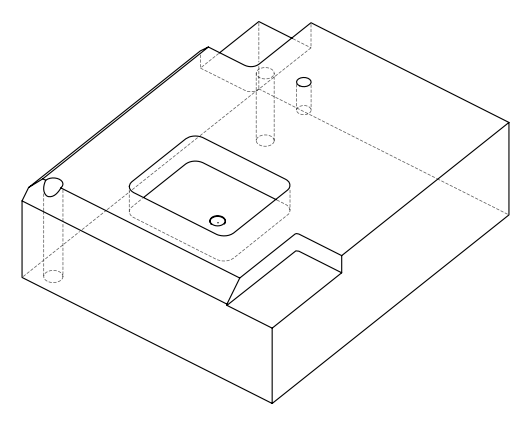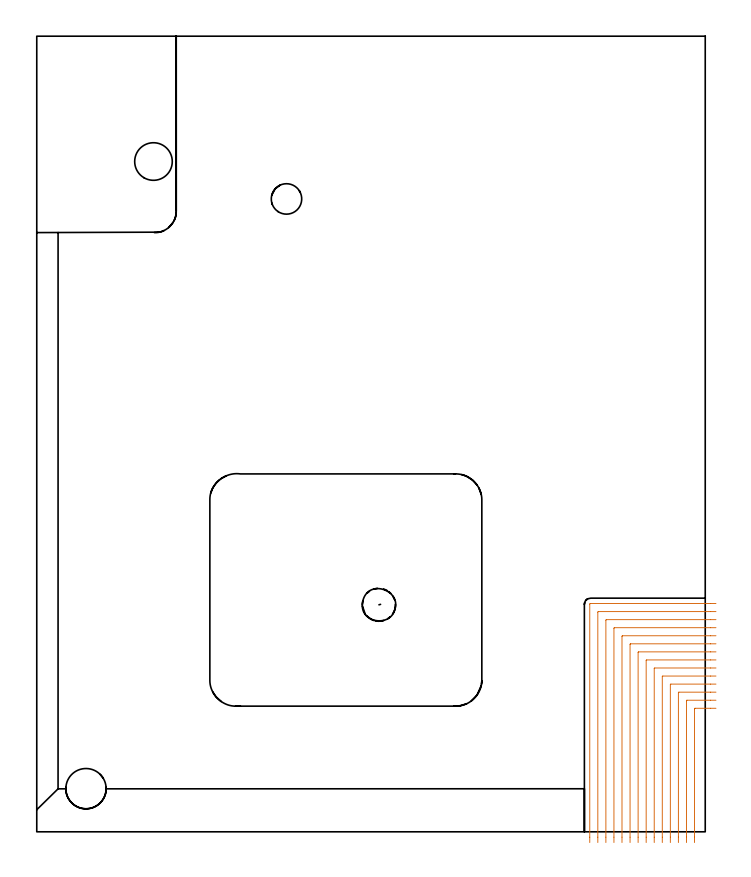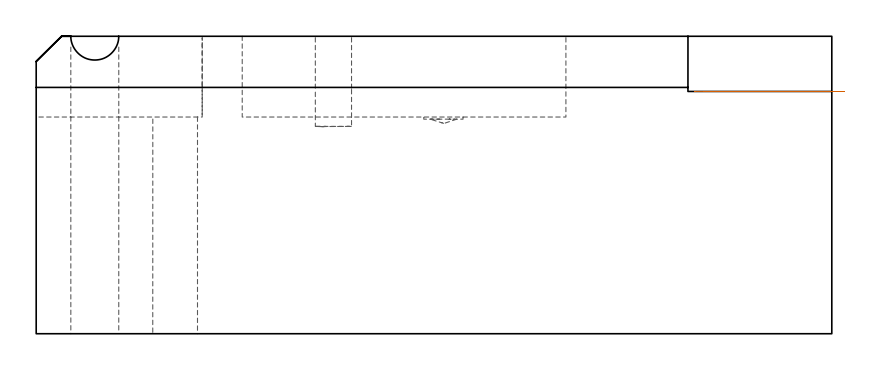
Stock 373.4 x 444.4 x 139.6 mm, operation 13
(PLAN: 15 operations, 11 tool changes, 154.8 min)
(1 INDEXABLE_INSERT_DRILL_THROUGH_HOLE_FROM_SOLID | STEP1HOLE | NXT0302_013 | 0.43 min | 48278 mm3)
(2 INDEXABLE_INSERT_DRILL_BLIND_HOLE_FROM_SOLID | STEP1POCKET | NXT0302_005 | 0.18 min | 9602 mm3)
(3 SPOT_DRILL | STEP1HOLE_1 | NXT0321_9005460120000 | 0.05 min | 183 mm3)
(4 SPOT_DRILL_1 | STEP1POCKET_1 | NXT0321_9005460120000 | 0.06 min | 4452 mm3)
(5 DRILL_BLIND_HOLE_INTO_CENTER | STEP1HOLE_1 | NXT0301_030 | 0.04 min | 151 mm3)
(6 GUN_DRILL_THROUGH_HOLE | STEP1HOLE_1 | UGT0307_001 | 0.62 min | 2530 mm3)
(7 SPADE_DRILL_TO_ENLARGE_THROUGH_HOLE | STEP1HOLE_1 | UGT0306_005 | 0.59 min | 20119 mm3)
(8 DRILL_TO_ENLARGE_THROUGH_HOLE | STEP1HOLE_1 | UGT0301_054 | 0.6 min | 32435 mm3)
(9 DRILL_BLIND_HOLE_INTO_CENTER_1 | STEP1POCKET_1 | NXT0301_128 | 0.02 min | 0 mm3)
(10 MILL_ROUGH_BLIND_HOLE_CONTOUR | STEP1POCKET_1 | UGT0201_129 | Spiral | 0.14 min | 2300 mm3)
(11 AREA_MILL | FG_CHAMFER_SURFACE | UGT0205_001 | 21.77 min | 89547 mm3)
(12 AREA_MILL_1 | FG_CHAMFER_SURFACE_1 | UGT0205_001 | 12.86 min | 22739 mm3)
(13 MILL_CORNER_NOTCH_RECTANGULAR | CORNER_NOTCH_RECTANGULAR | NXT0201_008 | Follow Part, ap 1.5, ae 75% | 83.82 min | 225742 mm3)
(14 MILL_CORNER_NOTCH_RECTANGULAR_1 | CORNER_NOTCH_RECTANGULAR_1 | UGT0201_094 | Follow Part, ap 5, ae 75% | 12.59 min | 309165 mm3)
(15 MILL_RECTANGULAR_POCKET | POCKET_RECTANGULAR_STRAIGHT | UGT0201_094 | Follow Part, ap 5, ae 75% | 21.02 min | 733431 mm3)
(TOOL NXT0302_013 | Index. Insert Drill 21mm [880-D2100L25-05] | D21 PA176 FL105 Z2)
(TOOL NXT0302_005 | Index. Insert Drill 17mm [880-D1700L20-05] | D17 PA176 FL85 Z2)
(TOOL NXT0321_9005460120000 | NC Spot Drill, 142deg, 12mm, Carbide, Uncoated | D12 PA142 FL30 Z2)
(TOOL NXT0301_030 | Carbide Drill 5.9mm [860.1-0590-018A1-MM 2214] | D5.9 PA140 FL28 Z2)
(TOOL UGT0307_001 | Gun Drill 5 mm | D5 PA130 FL24 Z1)
(TOOL UGT0306_005 | Spade Drill 14.5mm | D14.5 PA132 FL10 Z2)
(TOOL UGT0301_054 | Twist Drill 22.5 mm | D22.5 PA118 FL155 Z2)
(TOOL NXT0301_128 | Carbide Drill 12mm [861.1-1200-036A1-GP GC34] | D12 PA150 FL37.4 Z2)
(TOOL UGT0201_129 | Carbide End Mill 11.9 | D11.9 FL15 Z4)
(TOOL UGT0205_001 | Chamfer Mill 20 x 3 x 45 deg. | D20 FL50 Z2)
(TOOL NXT0201_008 | ENDMILL 6mm [2P460-0600-NA 1630] | D6 FL26 Z6)
(TOOL UGT0201_094 | End mill 20 mm | D20 FL38 Z4)
(OP 13 MILL_CORNER_NOTCH_RECTANGULAR, part 2 of 2)
G0 Z149.601
X379.4 Y69.
Z113.7
G1 X376.4
X367.695 F500.
G3 X367.4 Y68.705 R0.3
G1 Y-3.
Y-6. F250.
G0 Z149.601
X379.4 Y73.5
Z113.7
G1 X376.4
X363.195 F500.
G3 X362.9 Y73.205 R0.3
G1 Y-3.
Y-6. F250.
G0 Z149.601
X379.4 Y78.
Z113.7
G1 X376.4
X358.696 F500.
G3 X358.4 Y77.704 R0.3
G1 Y-3.
Y-6. F250.
G0 Z149.601
X379.4 Y82.5
Z113.7
G1 X376.4
X354.196 F500.
G3 X353.9 Y82.204 R0.3
G1 Y-3.
Y-6. F250.
G0 Z149.601
X379.4 Y87.
Z113.7
G1 X376.4
X349.696 F500.
G3 X349.4 Y86.704 R0.3
G1 Y-3.
Y-6. F250.
G0 Z149.601
X379.4 Y91.5
Z113.7
G1 X376.4
X345.196 F500.
G3 X344.9 Y91.204 R0.3
G1 Y-3.
Y-6. F250.
G0 Z149.601
X379.4 Y96.
Z113.7
G1 X376.4
X340.696 F500.
G3 X340.4 Y95.704 R0.3
G1 Y-3.
Y-6. F250.
G0 Z149.601
X379.4 Y100.5
Z113.7
G1 X376.4
X336.196 F500.
G3 X335.9 Y100.204 R0.3
G1 Y-3.
Y-6. F250.
G0 Z149.601
X379.4 Y105.
Z113.7
G1 X376.4
X331.697 F500.
G3 X331.4 Y104.703 R0.3
G1 Y-3.
Y-6. F250.
G0 Z149.601
X379.4 Y109.5
Z113.7
G1 X376.4
X327.197 F500.
G3 X326.9 Y109.203 R0.3
G1 Y-3.
Y-6. F250.
G0 Z149.601
X379.4 Y114.
Z113.7
G1 X376.4
X322.697 F500.
G3 X322.4 Y113.703 R0.3
G1 Y-3.
Y-6. F250.
G0 Z149.601
X379.4 Y118.5
Z113.7
G1 X376.4
X318.197 F500.
G3 X317.9 Y118.203 R0.3
G1 Y-3.
Y-6. F250.
G0 Z149.601
X379.4 Y123.
Z113.7
G1 X376.4
X313.697 F500.
G3 X313.4 Y122.703 R0.3
G1 Y-3.
Y-6. F250.
G0 Z149.601
X379.4 Y127.5
Z113.7
G1 X376.4
X309.197 F500.
G3 X308.9 Y127.203 R0.3
G1 Y-3.
Y-6. F250.
G0 Z149.601
M5
M2
